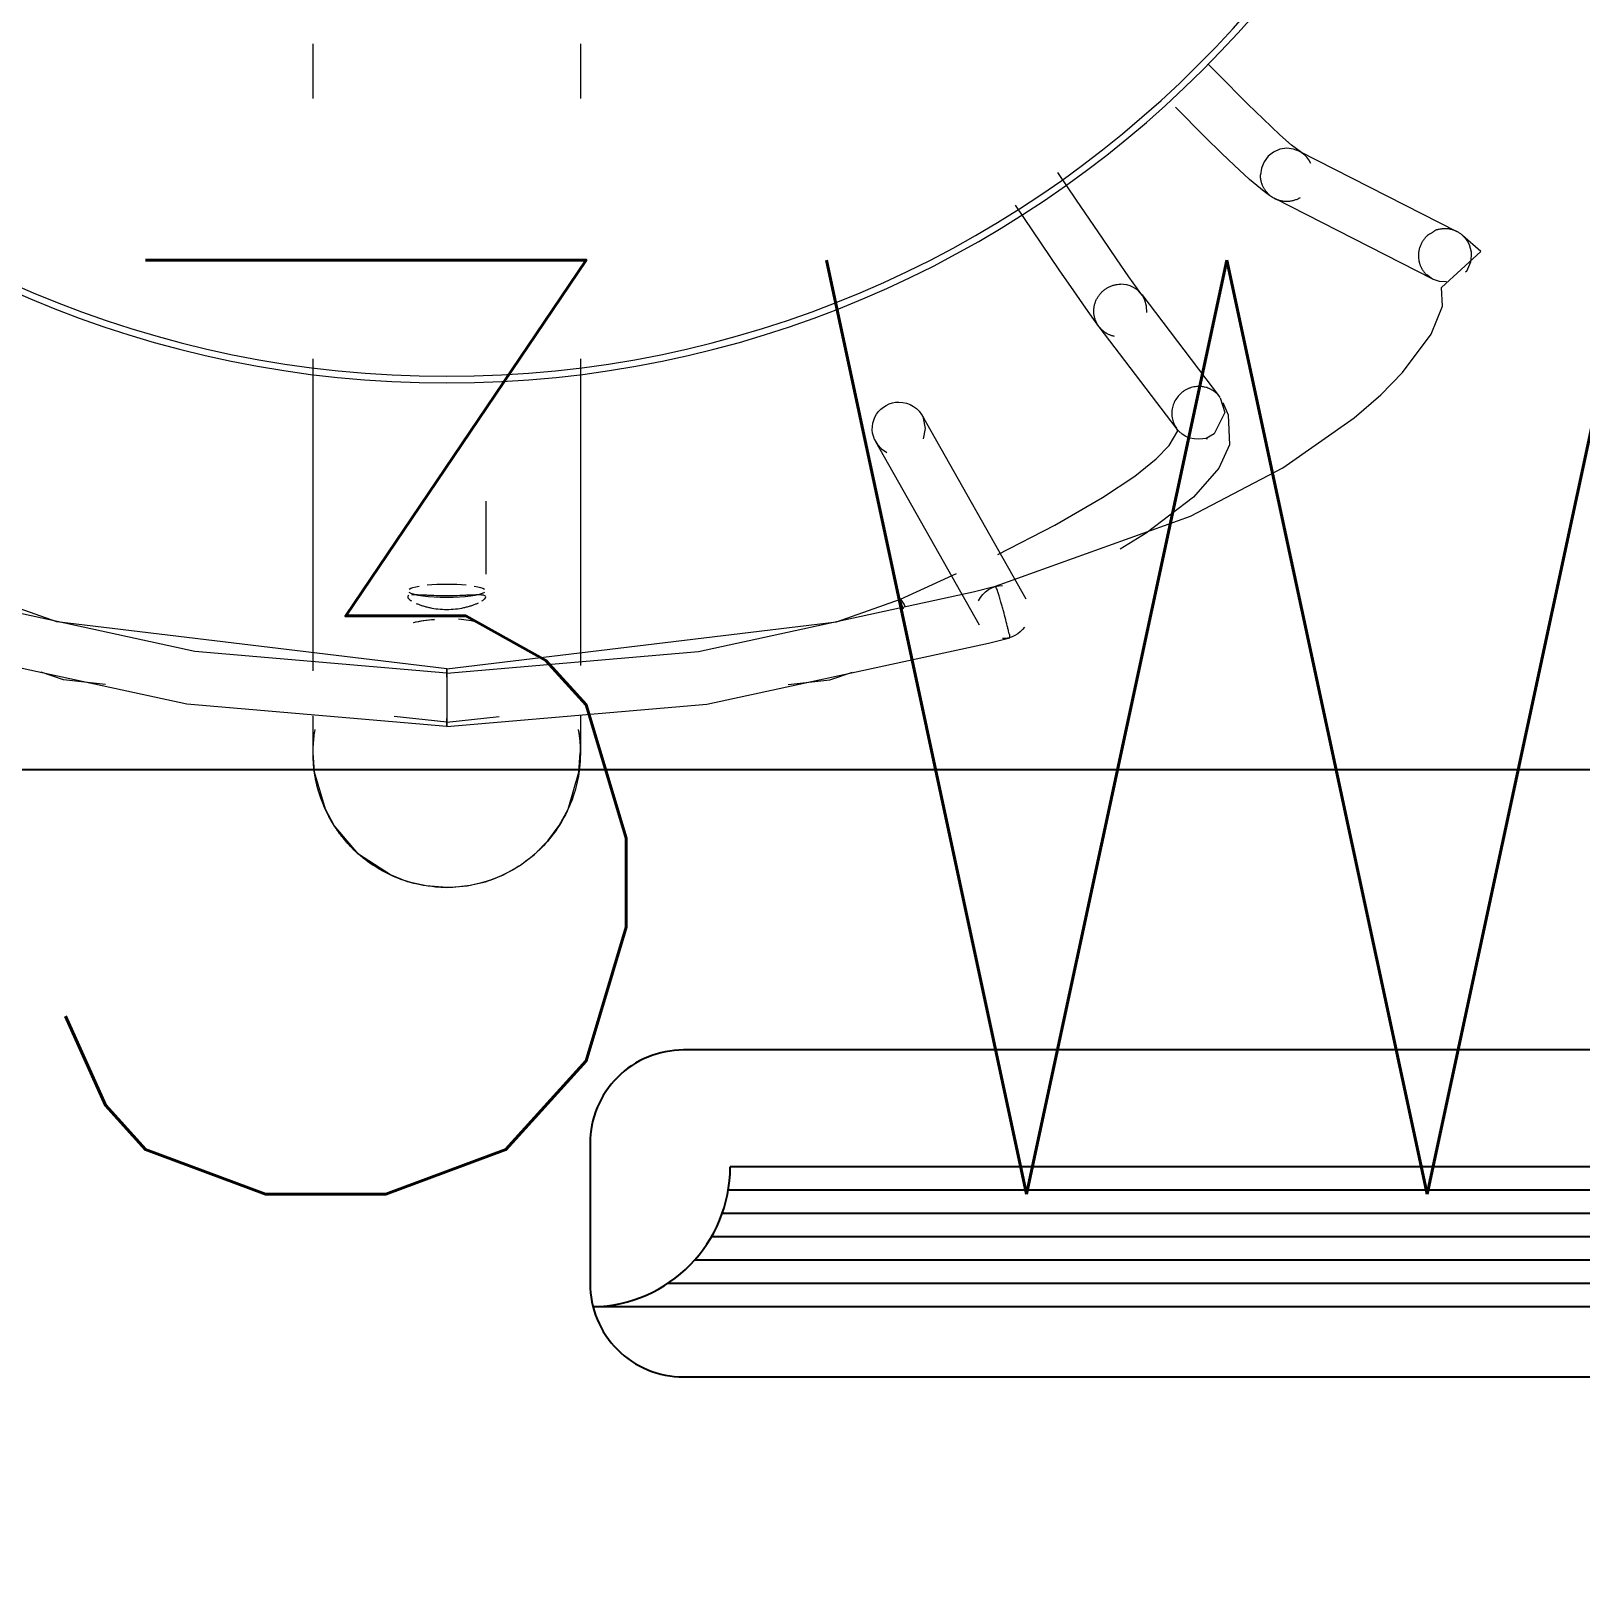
# Model space of a CAD drawing. Header units: millimetres. Extents: x -81374 to 485233, y -39075 to 157313.
# Drawn here: x 52525 to 52856.7, y 21646.7 to 21979.6 of the extents above; entities that cross this region are included whole.
import ezdxf
from ezdxf.enums import TextEntityAlignment as Align

# ---------------------------------------------------------------- set-up
doc = ezdxf.new("R2010")
doc.units = ezdxf.units.MM
for name, color, linetype in [('AC-RA-DIFFUSER', 6, 'Continuous'), ('HATCH', 8, 'Continuous'), ('Hatch 01_UC', 7, 'Continuous'), ('M-HVAC-TEXT', 7, 'Continuous')]:
    doc.layers.add(name, color=color, linetype=linetype)
doc.layers.add('G-IMPT', color=8, linetype='Continuous', lineweight=5)
doc.styles.add('R', font='romans.shx')
doc.styles.get("Standard").update_dxf_attribs({"font": 'arial.ttf'})
pattern_1 = [(225, (86411.17, 39444.27), (134.70384, -134.70384), [])]

# ---------------------------------------------------------------- blocks, each defined once
blk = doc.blocks.new('floor plan 1')
at = {"layer": 'G-IMPT', "color": 8, "ltscale": 500}
for p, q in [((5544.8, -60874.24), (5541.25, -60876.22)), ((5544.8, -60874.24), (5541.25, -60876.22)), ((5548.5, -60872.81), (5544.8, -60874.24)), ((5548.5, -60872.81), (5544.8, -60874.24)), ((5552.49, -60871.9), (5548.5, -60872.81)), ((5552.49, -60871.9), (5548.5, -60872.81)), ((5556.83, -60871.55), (5552.49, -60871.9)), ((5556.83, -60871.55), (5552.49, -60871.9)), ((5556.83, -60871.55), (5561.23, -60871.9)), ((5556.83, -60871.55), (5561.23, -60871.9)), ((5561.23, -60871.9), (5565.2, -60872.81)), ((5561.23, -60871.9), (5565.2, -60872.81)), ((5565.2, -60872.81), (5568.89, -60874.25)), ((5565.2, -60872.81), (5568.89, -60874.25)), ((5568.89, -60874.25), (5575.72, -60878.73)), ((5568.89, -60874.25), (5575.72, -60878.73)), ((5541.25, -60876.22), (5538.02, -60878.67)), ((5541.25, -60876.22), (5538.02, -60878.67)), ((5538.02, -60878.67), (5535.18, -60881.55)), ((5538.02, -60878.67), (5535.18, -60881.55)), ((5575.72, -60878.73), (5580.9, -60884.82)), ((5575.72, -60878.73), (5580.9, -60884.82)), ((5535.18, -60881.55), (5532.76, -60884.82)), ((5535.18, -60881.55), (5532.76, -60884.82)), ((5532.76, -60884.82), (5530.84, -60888.37)), ((5532.76, -60884.82), (5530.84, -60888.37)), ((5580.9, -60884.82), (5582.81, -60888.34)), ((5580.9, -60884.82), (5582.81, -60888.34)), ((5530.84, -60888.37), (5528.53, -60896.25)), ((5530.84, -60888.37), (5528.53, -60896.25)), ((5582.81, -60888.34), (5585.14, -60896.25)), ((5582.81, -60888.34), (5585.14, -60896.25)), ((5528.53, -60896.25), (5528.24, -60900.38)), ((5528.53, -60896.25), (5528.24, -60900.38)), ((5585.14, -60896.25), (5585.43, -60900.38)), ((5585.14, -60896.25), (5585.43, -60900.38)), ((5528.23, -60908.54), (5528.23, -60900.38)), ((5528.23, -60908.54), (5528.23, -60900.38)), ((5585.43, -60900.38), (5585.43, -60908.35)), ((5585.43, -60900.38), (5585.43, -60908.35)), ((5556.83, -60906.04), (5501.2, -60910.8)), ((5556.83, -60906.04), (5501.2, -60910.8)), ((5556.83, -60906.96), (5545.6, -60908.2)), ((5556.83, -60906.96), (5545.6, -60908.2)), ((5556.83, -60906.04), (5612.47, -60910.8)), ((5556.83, -60906.04), (5612.47, -60910.8)), ((5556.83, -60906.96), (5568.07, -60908.2)), ((5556.83, -60906.96), (5568.07, -60908.2)), ((5501.2, -60910.8), (5440.89, -60923.91)), ((5501.2, -60910.8), (5440.89, -60923.91)), ((5612.47, -60910.8), (5672.77, -60923.91)), ((5612.47, -60910.8), (5672.77, -60923.91)), ((5474.83, -60916.02), (5470.01, -60917.68)), ((5474.83, -60916.02), (5470.01, -60917.68)), ((5483.79, -60915.03), (5474.83, -60916.02)), ((5483.79, -60915.03), (5474.83, -60916.02)), ((5556.83, -60917.48), (5502.95, -60922.1)), ((5556.83, -60917.48), (5502.95, -60922.1)), ((5556.83, -60917.48), (5610.72, -60922.1)), ((5556.83, -60917.48), (5610.72, -60922.1)), ((5629.88, -60915.03), (5638.84, -60916.02)), ((5629.88, -60915.03), (5638.84, -60916.02)), ((5638.84, -60916.02), (5643.66, -60917.68)), ((5638.84, -60916.02), (5643.66, -60917.68)), ((5556.83, -60918.4), (5473.41, -60928.48)), ((5556.83, -60918.4), (5473.41, -60928.48)), ((5528.23, -60984.8), (5528.23, -60919.09)), ((5528.23, -60984.8), (5528.23, -60919.09)), ((5556.83, -60918.4), (5640.26, -60928.48)), ((5556.83, -60918.4), (5640.26, -60928.48)), ((5585.43, -60917.93), (5585.43, -60984.8)), ((5585.43, -60917.93), (5585.43, -60984.8)), ((5440.89, -60923.91), (5436.35, -60925.03)), ((5440.89, -60923.91), (5436.35, -60925.03)), ((5502.95, -60922.1), (5444.17, -60934.88)), ((5502.95, -60922.1), (5444.17, -60934.88)), ((5610.72, -60922.1), (5669.5, -60934.88)), ((5610.72, -60922.1), (5669.5, -60934.88)), ((5442.84, -60927.74), (5465.03, -60967.01)), ((5442.84, -60927.74), (5465.03, -60967.01)), ((5473.41, -60928.48), (5459.72, -60933.3)), ((5473.41, -60928.48), (5459.72, -60933.3)), ((5640.26, -60928.48), (5653.95, -60933.3)), ((5640.26, -60928.48), (5653.95, -60933.3)), ((5455.07, -60972.63), (5432.88, -60933.36)), ((5455.07, -60972.63), (5432.88, -60933.36)), ((5459.72, -60933.3), (5447.74, -60938.81)), ((5459.72, -60933.3), (5447.74, -60938.81)), ((5439.36, -60936.07), (5397.62, -60951.05)), ((5439.36, -60936.07), (5397.62, -60951.05)), ((5444.17, -60934.88), (5439.36, -60936.07)), ((5444.17, -60934.88), (5439.36, -60936.07)), ((5548.49, -60954.28), (5548.49, -60938.65)), ((5548.49, -60954.28), (5548.49, -60938.65)), ((5407.13, -60947.46), (5412.74, -60943.99)), ((5407.13, -60947.46), (5412.74, -60943.99)), ((5438.91, -60942.88), (5426.71, -60949.15)), ((5438.91, -60942.88), (5426.71, -60949.15)), ((5397.02, -60955.17), (5407.13, -60947.46)), ((5397.02, -60955.17), (5407.13, -60947.46)), ((5397.62, -60951.05), (5377.9, -60961.46)), ((5397.62, -60951.05), (5377.9, -60961.46)), ((5426.71, -60949.15), (5416.48, -60955.05)), ((5426.71, -60949.15), (5416.48, -60955.05)), ((5391.6, -60961.39), (5397.02, -60955.17)), ((5391.6, -60961.39), (5397.02, -60955.17)), ((5416.48, -60955.05), (5409.6, -60959.66)), ((5416.48, -60955.05), (5409.6, -60959.66)), ((5409.6, -60959.66), (5404.97, -60963.39)), ((5409.6, -60959.66), (5404.97, -60963.39)), ((5377.9, -60961.46), (5362.65, -60972.1)), ((5377.9, -60961.46), (5362.65, -60972.1)), ((5389.33, -60966.32), (5391.6, -60961.39)), ((5389.33, -60966.32), (5391.6, -60961.39)), ((5404.97, -60963.39), (5402.21, -60966.23)), ((5404.97, -60963.39), (5402.21, -60966.23)), ((5389.56, -60972.8), (5389.33, -60966.32)), ((5389.56, -60972.8), (5389.33, -60966.32)), ((5392.62, -60968.71), (5394.31, -60967.69)), ((5392.62, -60968.71), (5394.31, -60967.69)), ((5394.04, -60967.68), (5395.98, -60967.55)), ((5394.04, -60967.68), (5395.98, -60967.55)), ((5394.31, -60967.69), (5394.04, -60967.68)), ((5394.31, -60967.69), (5394.04, -60967.68)), ((5395.98, -60967.55), (5396.9, -60967.61)), ((5395.98, -60967.55), (5396.9, -60967.61)), ((5396.9, -60967.61), (5397.8, -60967.81)), ((5396.9, -60967.61), (5397.8, -60967.81)), ((5402.21, -60966.23), (5400.36, -60969.35)), ((5402.21, -60966.23), (5400.36, -60969.35)), ((5454.78, -60967.65), (5454.34, -60969.87)), ((5454.78, -60967.65), (5454.34, -60969.87)), ((5463.77, -60965.49), (5462.65, -60964.74)), ((5463.77, -60965.49), (5462.65, -60964.74)), ((5464.67, -60966.45), (5463.77, -60965.49)), ((5464.67, -60966.45), (5463.77, -60965.49)), ((5465.32, -60967.59), (5464.67, -60966.45)), ((5465.32, -60967.59), (5464.67, -60966.45)), ((5390.3, -60973.26), (5392.62, -60968.71)), ((5390.3, -60973.26), (5392.62, -60968.71)), ((5397.8, -60967.81), (5398.65, -60968.16)), ((5397.8, -60967.81), (5398.65, -60968.16)), ((5398.65, -60968.16), (5399.43, -60968.64)), ((5398.65, -60968.16), (5399.43, -60968.64)), ((5399.43, -60968.64), (5400.12, -60969.25)), ((5399.43, -60968.64), (5400.12, -60969.25)), ((5400.12, -60969.25), (5400.69, -60969.95)), ((5400.12, -60969.25), (5400.69, -60969.95)), ((5400.36, -60969.35), (5401.11, -60970.66)), ((5400.36, -60969.35), (5401.11, -60970.66)), ((5400.54, -60969.74), (5417.23, -60991.65)), ((5400.54, -60969.74), (5417.23, -60991.65)), ((5401.11, -60970.66), (5401.23, -60970.94)), ((5401.11, -60970.66), (5401.23, -60970.94)), ((5454.34, -60969.87), (5454.78, -60972.05)), ((5454.34, -60969.87), (5454.78, -60972.05)), ((5362.65, -60972.1), (5356.91, -60977.09)), ((5362.65, -60972.1), (5356.91, -60977.09)), ((5390.73, -60975.45), (5389.56, -60972.8)), ((5390.73, -60975.45), (5389.56, -60972.8)), ((5391.28, -60976.45), (5390.3, -60973.26)), ((5391.28, -60976.45), (5390.3, -60973.26)), ((5356.91, -60977.09), (5352.27, -60981.83)), ((5356.91, -60977.09), (5352.27, -60981.83)), ((5408.1, -60998.54), (5391.43, -60976.66)), ((5408.1, -60998.54), (5391.43, -60976.66)), ((5352.27, -60981.83), (5346.16, -60990.07)), ((5352.27, -60981.83), (5346.16, -60990.07)), ((5346.16, -60990.07), (5343.73, -60996.06)), ((5346.16, -60990.07), (5343.73, -60996.06)), ((5417.28, -60991.71), (5418.37, -60993.2)), ((5417.28, -60991.71), (5418.37, -60993.2)), ((5418.37, -60993.2), (5420.06, -60995.6)), ((5418.37, -60993.2), (5420.06, -60995.6)), ((5343.73, -60996.06), (5343.94, -61000.03)), ((5343.73, -60996.06), (5343.94, -61000.03)), ((5407.01, -60994.66), (5407.04, -60996.03)), ((5407.01, -60994.66), (5407.04, -60996.03)), ((5407.04, -60996.03), (5407.43, -60997.36)), ((5407.04, -60996.03), (5407.43, -60997.36)), ((5407.43, -60997.36), (5407.96, -60998.35)), ((5407.43, -60997.36), (5407.96, -60998.35)), ((5420.06, -60995.6), (5422.64, -60999.32)), ((5420.06, -60995.6), (5422.64, -60999.32)), ((5335.52, -61007.76), (5343.94, -61000.03)), ((5335.52, -61007.76), (5343.94, -61000.03)), ((5407.96, -60998.35), (5408.32, -60998.8)), ((5407.96, -60998.35), (5408.32, -60998.8)), ((5408.05, -60998.48), (5410.82, -61002.35)), ((5408.05, -60998.48), (5410.82, -61002.35)), ((5408.32, -60998.8), (5408.81, -60999.31)), ((5408.32, -60998.8), (5408.81, -60999.31)), ((5408.81, -60999.31), (5409.36, -60999.75)), ((5408.81, -60999.31), (5409.36, -60999.75)), ((5409.36, -60999.75), (5409.96, -61000.11)), ((5409.36, -60999.75), (5409.96, -61000.11)), ((5409.96, -61000.11), (5410.59, -61000.39)), ((5409.96, -61000.11), (5410.59, -61000.39)), ((5410.59, -61000.39), (5411.26, -61000.59)), ((5410.59, -61000.39), (5411.26, -61000.59)), ((5411.26, -61000.59), (5411.96, -61000.71)), ((5411.26, -61000.59), (5411.96, -61000.71)), ((5411.96, -61000.71), (5412.67, -61000.74)), ((5411.96, -61000.71), (5412.67, -61000.74)), ((5422.64, -60999.32), (5425.75, -61003.85)), ((5422.64, -60999.32), (5425.75, -61003.85)), ((5337.7, -61005.44), (5338.57, -61003.48)), ((5337.7, -61005.44), (5338.57, -61003.48)), ((5338.57, -61003.48), (5338.85, -61003.32)), ((5338.57, -61003.48), (5338.85, -61003.32)), ((5342.83, -61001.24), (5344.37, -61001.32)), ((5342.83, -61001.24), (5344.37, -61001.32)), ((5344.37, -61001.32), (5345.85, -61001.84)), ((5344.37, -61001.32), (5345.85, -61001.84)), ((5345.82, -61001.83), (5379.63, -61019.06)), ((5345.82, -61001.83), (5379.63, -61019.06)), ((5345.85, -61001.84), (5347.1, -61002.72)), ((5345.85, -61001.84), (5347.1, -61002.72)), ((5410.82, -61002.35), (5413.46, -61006.17)), ((5410.82, -61002.35), (5413.46, -61006.17)), ((5425.75, -61003.85), (5431.39, -61012.15)), ((5425.75, -61003.85), (5431.39, -61012.15)), ((5337.57, -61006.92), (5337.7, -61005.44)), ((5337.57, -61006.92), (5337.7, -61005.44)), ((5337.61, -61007.7), (5337.57, -61006.92)), ((5337.61, -61007.7), (5337.57, -61006.92)), ((5413.46, -61006.17), (5416.52, -61010.62)), ((5413.46, -61006.17), (5416.52, -61010.62)), ((5335.52, -61007.76), (5339.44, -61011.2)), ((5335.52, -61007.76), (5339.44, -61011.2)), ((5337.77, -61008.47), (5337.61, -61007.7)), ((5337.77, -61008.47), (5337.61, -61007.7)), ((5338.03, -61009.22), (5337.77, -61008.47)), ((5338.03, -61009.22), (5337.77, -61008.47)), ((5338.37, -61009.91), (5338.03, -61009.22)), ((5338.37, -61009.91), (5338.03, -61009.22)), ((5338.81, -61010.55), (5338.37, -61009.91)), ((5338.81, -61010.55), (5338.37, -61009.91)), ((5339.34, -61011.12), (5338.81, -61010.55)), ((5339.34, -61011.12), (5338.81, -61010.55)), ((5416.52, -61010.62), (5422.06, -61018.77)), ((5416.52, -61010.62), (5422.06, -61018.77)), ((5374.42, -61029.24), (5340.62, -61012.01)), ((5374.42, -61029.24), (5340.62, -61012.01)), ((5431.39, -61012.15), (5435.11, -61017.66)), ((5431.39, -61012.15), (5435.11, -61017.66)), ((5380.13, -61019.34), (5380.73, -61019.72)), ((5380.13, -61019.34), (5380.73, -61019.72)), ((5380.73, -61019.72), (5381.92, -61020.56)), ((5380.73, -61019.72), (5381.92, -61020.56)), ((5381.92, -61020.56), (5385.03, -61023.19)), ((5381.92, -61020.56), (5385.03, -61023.19)), ((5422.06, -61018.77), (5426.02, -61024.64)), ((5422.06, -61018.77), (5426.02, -61024.64)), ((5382.47, -61025.61), (5382.67, -61024.15)), ((5382.47, -61025.61), (5382.67, -61024.15)), ((5385.03, -61023.19), (5388.34, -61026.25)), ((5385.03, -61023.19), (5388.34, -61026.25)), ((5371.89, -61026.62), (5372.32, -61027.35)), ((5371.89, -61026.62), (5372.32, -61027.35)), ((5372.32, -61027.35), (5372.78, -61027.91)), ((5372.32, -61027.35), (5372.78, -61027.91)), ((5381.01, -61028.14), (5381.91, -61026.97)), ((5381.01, -61028.14), (5381.91, -61026.97)), ((5381.91, -61026.97), (5382.47, -61025.61)), ((5381.91, -61026.97), (5382.47, -61025.61)), ((5388.34, -61026.25), (5390.93, -61028.73)), ((5388.34, -61026.25), (5390.93, -61028.73)), ((5372.78, -61027.91), (5373.15, -61028.35)), ((5372.78, -61027.91), (5373.15, -61028.35)), ((5373.15, -61028.35), (5374.28, -61029.17)), ((5373.15, -61028.35), (5374.28, -61029.17)), ((5373.91, -61028.95), (5376.04, -61030.52)), ((5373.91, -61028.95), (5376.04, -61030.52)), ((5374.28, -61029.17), (5375.63, -61029.69)), ((5374.28, -61029.17), (5375.63, -61029.69)), ((5375.63, -61029.69), (5377.07, -61029.85)), ((5375.63, -61029.69), (5377.07, -61029.85)), ((5376.04, -61030.52), (5378.5, -61032.71)), ((5376.04, -61030.52), (5378.5, -61032.71)), ((5377.07, -61029.85), (5378.51, -61029.63)), ((5377.07, -61029.85), (5378.51, -61029.63)), ((5378.51, -61029.63), (5379.86, -61029.05)), ((5378.51, -61029.63), (5379.86, -61029.05)), ((5379.86, -61029.05), (5381.01, -61028.14)), ((5379.86, -61029.05), (5381.01, -61028.14)), ((5390.93, -61028.73), (5394.57, -61032.31)), ((5390.93, -61028.73), (5394.57, -61032.31)), ((5378.5, -61032.71), (5382.13, -61036.14)), ((5378.5, -61032.71), (5382.13, -61036.14)), ((5394.57, -61032.31), (5400.83, -61038.62)), ((5394.57, -61032.31), (5400.83, -61038.62)), ((5382.13, -61036.14), (5385.37, -61039.3)), ((5382.13, -61036.14), (5385.37, -61039.3)), ((5385.37, -61039.3), (5391.88, -61045.83)), ((5385.37, -61039.3), (5391.88, -61045.83)), ((5528.23, -61052.19), (5528.23, -61040.52)), ((5528.23, -61052.19), (5528.23, -61040.52)), ((5585.43, -61040.52), (5585.43, -61052.19)), ((5585.43, -61040.52), (5585.43, -61052.19)), ((5391.88, -61045.83), (5393.84, -61047.84)), ((5391.88, -61045.83), (5393.84, -61047.84))]:
    blk.add_line(p, q, dxfattribs=at)
for radius in [228.8, 228.8, 228.8, 228.8, 227.37, 227.37]:
    blk.add_arc((5556.83, -61208.4), radius, 0, 180, dxfattribs=at)
at = {"layer": 'G-IMPT', "color": 8, "ltscale": 500, "extrusion": (0, 0, -1)}
for centre, major_axis, ratio, start_param, end_param in [((5437.86, -60930.55), (4.98, 2.81), 0.992436, 4.258135, 5.223509), ((5437.86, -60930.55), (4.98, 2.81), 0.992436, 4.258135, 5.223509), ((5437.86, -60930.55), (4.98, 2.81), 0.992436, 0.957956, 2.081916), ((5437.86, -60930.55), (4.98, 2.81), 0.992436, 0.957956, 2.081916), ((5556.83, -60935.09), (-8.35, 0), 0.173648, 0.261799, 2.879793), ((5556.83, -60935.09), (-8.35, 0), 0.173648, 0.261799, 2.879793), ((5556.83, -60935.09), (-8.35, 0), 0.173648, 5.497787, 6.021386), ((5556.83, -60935.09), (-8.35, 0), 0.173648, 5.497787, 6.021386), ((5556.83, -60935.09), (-8.35, 0), 0.173648, 4.18879, 5.235988), ((5556.83, -60935.09), (-8.35, 0), 0.173648, 4.18879, 5.235988), ((5556.83, -60935.09), (-8.35, 0), 0.173648, 3.403392, 3.926991), ((5556.83, -60935.09), (-8.35, 0), 0.173648, 3.403392, 3.926991), ((5460.05, -60969.82), (4.98, 2.81), 0.992436, 0.099802, 2.081916), ((5460.05, -60969.82), (4.98, 2.81), 0.992436, 0.099802, 2.081916), ((5460.05, -60969.82), (4.98, 2.81), 0.992436, 2.081916, 3.241394), ((5460.05, -60969.82), (4.98, 2.81), 0.992436, 2.081916, 3.241394)]:
    blk.add_ellipse(centre, major_axis=major_axis, ratio=ratio, start_param=start_param, end_param=end_param, dxfattribs=at)
at = {"layer": 'G-IMPT', "color": 8, "ltscale": 500}
for points in [[(5528.67, -60905.38), (5528.1, -60902.09), (5528.08, -60895.31), (5531.54, -60885.73), (5537.99, -60877.92), (5546.88, -60872.73), (5553.37, -60871.6), (5556.83, -60871.56)], [(5528.67, -60905.38), (5528.1, -60902.09), (5528.08, -60895.31), (5531.54, -60885.73), (5537.99, -60877.92), (5546.88, -60872.73), (5553.37, -60871.6), (5556.83, -60871.56)], [(5556.83, -60907.66), (5556.83, -60907.5), (5556.83, -60907.23), (5556.83, -60907), (5556.83, -60906.93), (5556.83, -60907.04), (5556.83, -60907.33), (5556.83, -60907.62), (5556.83, -60907.79)], [(5556.83, -60907.65), (5556.83, -60907.5), (5556.83, -60907.23), (5556.83, -60907), (5556.83, -60906.93), (5556.83, -60907.04), (5556.83, -60907.33), (5556.83, -60907.62), (5556.83, -60907.79)], [(5556.83, -60907.66), (5556.83, -60907.5), (5556.83, -60907.23), (5556.83, -60907), (5556.83, -60906.93), (5556.83, -60907.04), (5556.83, -60907.33), (5556.83, -60907.62), (5556.83, -60907.79)], [(5556.83, -60907.65), (5556.83, -60907.5), (5556.83, -60907.23), (5556.83, -60907), (5556.83, -60906.93), (5556.83, -60907.04), (5556.83, -60907.33), (5556.83, -60907.62), (5556.83, -60907.79)], [(5436.35, -60925.03), (5436.36, -60925.03), (5436.38, -60925.04), (5436.39, -60925.07)], [(5436.35, -60925.03), (5436.36, -60925.03), (5436.38, -60925.04), (5436.39, -60925.07)], [(5554.3, -60929.08), (5552.81, -60928.94), (5551.37, -60928.71), (5549.96, -60928.36)], [(5554.3, -60929.08), (5552.81, -60928.94), (5551.37, -60928.71), (5549.96, -60928.36)], [(5554.3, -60929.08), (5552.82, -60928.95), (5551.38, -60928.71), (5549.97, -60928.36)], [(5554.3, -60929.08), (5552.82, -60928.95), (5551.38, -60928.71), (5549.97, -60928.36)], [(5563.9, -60928.31), (5562.46, -60928.67), (5560.96, -60928.85), (5559.45, -60928.98)], [(5563.9, -60928.31), (5562.46, -60928.67), (5560.96, -60928.85), (5559.45, -60928.98)], [(5549.32, -60932.93), (5549.05, -60933.1), (5548.63, -60933.42), (5548.49, -60933.68), (5548.49, -60933.79)], [(5549.32, -60932.93), (5549.05, -60933.1), (5548.63, -60933.42), (5548.49, -60933.68), (5548.49, -60933.79)], [(5565.18, -60933.79), (5565.18, -60933.68), (5565.04, -60933.42), (5564.62, -60933.1), (5564.35, -60932.93)], [(5565.18, -60933.79), (5565.18, -60933.68), (5565.04, -60933.42), (5564.62, -60933.1), (5564.35, -60932.93)], [(5564.97, -60934.06), (5565.11, -60933.99), (5565.18, -60933.9), (5565.18, -60933.79)], [(5564.97, -60934.06), (5565.11, -60933.99), (5565.18, -60933.9), (5565.18, -60933.79)]]:
    blk.add_open_spline(points, degree=3, dxfattribs=at)
for points, knots in [([(5528.67, -60905.36), (5528.45, -60904.14), (5528.21, -60901.88), (5528.25, -60898.48), (5528.68, -60894.79), (5529.83, -60890.52), (5531.91, -60885.94), (5534.79, -60881.82), (5538.3, -60878.23), (5542.41, -60875.34), (5546.99, -60873.16), (5551.72, -60871.89), (5555.1, -60871.58), (5556.83, -60871.56)], [-0.5555556, -0.5555556, -0.5555556, -0.5555556, -0.5138889, -0.4791667, -0.4444444, -0.3888889, -0.3333333, -0.2777778, -0.2222222, -0.1666667, -0.1111111, -0.0555556, 0, 0, 0, 0]), ([(5528.67, -60905.36), (5528.45, -60904.14), (5528.21, -60901.88), (5528.25, -60898.48), (5528.68, -60894.79), (5529.83, -60890.52), (5531.91, -60885.94), (5534.79, -60881.82), (5538.3, -60878.23), (5542.41, -60875.34), (5546.99, -60873.16), (5551.72, -60871.89), (5555.1, -60871.58), (5556.83, -60871.56)], [-0.5555556, -0.5555556, -0.5555556, -0.5555556, -0.5138889, -0.4791667, -0.4444444, -0.3888889, -0.3333333, -0.2777778, -0.2222222, -0.1666667, -0.1111111, -0.0555556, 0, 0, 0, 0]), ([(5556.83, -60871.56), (5560.31, -60871.6), (5565.16, -60872.44), (5571.24, -60875.34), (5575.35, -60878.21), (5578.88, -60881.82), (5581.76, -60885.95), (5583.84, -60890.51), (5585.15, -60895.36), (5585.56, -60900.36), (5585.29, -60903.71), (5585, -60905.36)], [-1, -1, -1, -1, -0.8888889, -0.8333333, -0.7777778, -0.7222222, -0.6666667, -0.6111111, -0.5555556, -0.5, -0.4444444, -0.4444444, -0.4444444, -0.4444444]), ([(5556.83, -60871.56), (5561.18, -60871.61), (5567.16, -60872.93), (5573.58, -60876.86), (5576.67, -60879.54), (5578.82, -60881.87), (5580.71, -60884.42), (5582.78, -60887.95), (5584.7, -60892.96), (5585.47, -60898.05), (5585.42, -60902.3), (5585.18, -60904.35), (5585, -60905.37)], [-1, -1, -1, -1, -0.8611111, -0.7916667, -0.7569444, -0.7222222, -0.6875, -0.6527778, -0.5833333, -0.5138889, -0.4791667, -0.4444444, -0.4444444, -0.4444444, -0.4444444]), ([(5556.83, -60871.56), (5560.31, -60871.6), (5565.16, -60872.44), (5571.24, -60875.34), (5575.35, -60878.21), (5578.88, -60881.82), (5581.76, -60885.95), (5583.84, -60890.51), (5585.15, -60895.36), (5585.56, -60900.36), (5585.29, -60903.71), (5585, -60905.36)], [-1, -1, -1, -1, -0.8888889, -0.8333333, -0.7777778, -0.7222222, -0.6666667, -0.6111111, -0.5555556, -0.5, -0.4444444, -0.4444444, -0.4444444, -0.4444444]), ([(5556.83, -60871.56), (5561.18, -60871.61), (5567.16, -60872.93), (5573.58, -60876.86), (5576.67, -60879.54), (5578.82, -60881.87), (5580.71, -60884.42), (5582.78, -60887.95), (5584.7, -60892.96), (5585.47, -60898.05), (5585.42, -60902.3), (5585.18, -60904.35), (5585, -60905.37)], [-1, -1, -1, -1, -0.8611111, -0.7916667, -0.7569444, -0.7222222, -0.6875, -0.6527778, -0.5833333, -0.5138889, -0.4791667, -0.4444444, -0.4444444, -0.4444444, -0.4444444]), ([(5556.83, -60907.9), (5556.83, -60907.65), (5556.83, -60907.2), (5556.83, -60906.48), (5556.83, -60905.97), (5556.83, -60906.06), (5556.83, -60906.46), (5556.83, -60906.76), (5556.83, -60906.94)], [0.5555556, 0.5555556, 0.5555556, 0.5555556, 0.6111111, 0.6666667, 0.7777778, 0.8888889, 0.9444444, 1, 1, 1, 1]), ([(5556.83, -60907.9), (5556.83, -60907.65), (5556.83, -60907.2), (5556.83, -60906.48), (5556.83, -60905.97), (5556.83, -60906.06), (5556.83, -60906.46), (5556.83, -60906.76), (5556.83, -60906.94)], [0.5555556, 0.5555556, 0.5555556, 0.5555556, 0.6111111, 0.6666667, 0.7777778, 0.8888889, 0.9444444, 1, 1, 1, 1]), ([(5556.83, -60916.59), (5556.83, -60916.77), (5556.83, -60917.07), (5556.83, -60917.37), (5556.83, -60917.5), (5556.83, -60917.46), (5556.83, -60917.24), (5556.83, -60916.74), (5556.83, -60915.9), (5556.83, -60914.85), (5556.83, -60913.96), (5556.83, -60913.01), (5556.83, -60911.68), (5556.83, -60910.34), (5556.83, -60909.09), (5556.83, -60908.24), (5556.83, -60907.5), (5556.83, -60907.12), (5556.83, -60906.94)], [0, 0, 0, 0, 0.055556, 0.111111, 0.166667, 0.222222, 0.277778, 0.333333, 0.444444, 0.5, 0.555556, 0.611111, 0.666667, 0.777778, 0.833333, 0.888889, 0.944444, 1, 1, 1, 1]), ([(5556.83, -60916.59), (5556.83, -60916.77), (5556.83, -60917.07), (5556.83, -60917.37), (5556.83, -60917.5), (5556.83, -60917.46), (5556.83, -60917.24), (5556.83, -60916.74), (5556.83, -60915.9), (5556.83, -60914.85), (5556.83, -60913.96), (5556.83, -60913.01), (5556.83, -60911.68), (5556.83, -60910.34), (5556.83, -60909.09), (5556.83, -60908.24), (5556.83, -60907.5), (5556.83, -60907.12), (5556.83, -60906.94)], [0, 0, 0, 0, 0.055556, 0.111111, 0.166667, 0.222222, 0.277778, 0.333333, 0.444444, 0.5, 0.555556, 0.611111, 0.666667, 0.777778, 0.833333, 0.888889, 0.944444, 1, 1, 1, 1]), ([(5556.83, -60917.56), (5556.83, -60917.73), (5556.83, -60918.02), (5556.83, -60918.31), (5556.83, -60918.43), (5556.83, -60918.36), (5556.83, -60918.12), (5556.83, -60917.59), (5556.83, -60916.96), (5556.83, -60916.45)], [-0.6666667, -0.6666667, -0.6666667, -0.6666667, -0.6111111, -0.5555556, -0.5, -0.4444444, -0.3888889, -0.3333333, -0.2222222, -0.2222222, -0.2222222, -0.2222222]), ([(5556.83, -60917.56), (5556.83, -60917.73), (5556.83, -60918.02), (5556.83, -60918.31), (5556.83, -60918.43), (5556.83, -60918.36), (5556.83, -60918.12), (5556.83, -60917.65), (5556.83, -60917.07), (5556.83, -60916.58), (5556.83, -60916.45)], [0.3333333, 0.3333333, 0.3333333, 0.3333333, 0.3888889, 0.4444444, 0.5, 0.5555556, 0.6111111, 0.6666667, 0.75, 0.7777778, 0.7777778, 0.7777778, 0.7777778]), ([(5556.83, -60917.56), (5556.83, -60917.73), (5556.83, -60918.02), (5556.83, -60918.31), (5556.83, -60918.43), (5556.83, -60918.36), (5556.83, -60918.12), (5556.83, -60917.59), (5556.83, -60916.96), (5556.83, -60916.45)], [-0.6666667, -0.6666667, -0.6666667, -0.6666667, -0.6111111, -0.5555556, -0.5, -0.4444444, -0.3888889, -0.3333333, -0.2222222, -0.2222222, -0.2222222, -0.2222222]), ([(5556.83, -60917.56), (5556.83, -60917.73), (5556.83, -60918.02), (5556.83, -60918.31), (5556.83, -60918.43), (5556.83, -60918.36), (5556.83, -60918.12), (5556.83, -60917.65), (5556.83, -60917.07), (5556.83, -60916.58), (5556.83, -60916.45)], [0.3333333, 0.3333333, 0.3333333, 0.3333333, 0.3888889, 0.4444444, 0.5, 0.5555556, 0.6111111, 0.6666667, 0.75, 0.7777778, 0.7777778, 0.7777778, 0.7777778]), ([(5436.47, -60925.91), (5436.43, -60925.74), (5436.37, -60925.44), (5436.33, -60925.12), (5436.34, -60925.04), (5436.35, -60925.03)], [0, 0, 0, 0, 0.0555556, 0.1111111, 0.1797143, 0.1797143, 0.1797143, 0.1797143]), ([(5436.47, -60925.91), (5436.43, -60925.74), (5436.37, -60925.44), (5436.33, -60925.12), (5436.34, -60925.04), (5436.35, -60925.03)], [0, 0, 0, 0, 0.0555556, 0.1111111, 0.1797143, 0.1797143, 0.1797143, 0.1797143]), ([(5436.47, -60925.91), (5436.5, -60926.09), (5436.58, -60926.46), (5436.81, -60927.42), (5437.17, -60928.87), (5437.6, -60930.5), (5437.96, -60931.78), (5438.25, -60932.78), (5438.54, -60933.77), (5438.82, -60934.68), (5439.05, -60935.39), (5439.22, -60935.83), (5439.29, -60935.99), (5439.32, -60936.03)], [0, 0, 0, 0, 0.0555556, 0.1111111, 0.2222222, 0.3333333, 0.3888889, 0.4444444, 0.5138889, 0.5833333, 0.6527778, 0.7222222, 0.7777778, 0.7777778, 0.7777778, 0.7777778]), ([(5436.47, -60925.91), (5436.5, -60926.09), (5436.58, -60926.46), (5436.81, -60927.42), (5437.17, -60928.87), (5437.6, -60930.5), (5437.96, -60931.78), (5438.25, -60932.78), (5438.54, -60933.77), (5438.82, -60934.68), (5439.05, -60935.39), (5439.22, -60935.83), (5439.29, -60935.99), (5439.32, -60936.03)], [0, 0, 0, 0, 0.0555556, 0.1111111, 0.2222222, 0.3333333, 0.3888889, 0.4444444, 0.5138889, 0.5833333, 0.6527778, 0.7222222, 0.7777778, 0.7777778, 0.7777778, 0.7777778]), ([(5563.91, -60928.3), (5563.25, -60928.47), (5561.81, -60928.8), (5560.29, -60928.94), (5559.47, -60929)], [-0.07874903, -0.07874903, -0.07874903, -0.07874903, -0.05555556, -0.02873291, -0.02873291, -0.02873291, -0.02873291]), ([(5563.91, -60928.3), (5563.25, -60928.47), (5561.81, -60928.8), (5560.29, -60928.94), (5559.47, -60929)], [-0.07874903, -0.07874903, -0.07874903, -0.07874903, -0.05555556, -0.02873291, -0.02873291, -0.02873291, -0.02873291]), ([(5458.62, -60931.59), (5458.73, -60931.81), (5458.96, -60932.23), (5459.24, -60932.72), (5459.47, -60933.07), (5459.63, -60933.27), (5459.7, -60933.31), (5459.72, -60933.3)], [0.2222222, 0.2222222, 0.2222222, 0.2222222, 0.2777778, 0.3333333, 0.3888889, 0.4444444, 0.4956758, 0.4956758, 0.4956758, 0.4956758]), ([(5458.62, -60931.59), (5458.73, -60931.81), (5458.96, -60932.23), (5459.24, -60932.72), (5459.47, -60933.07), (5459.63, -60933.27), (5459.7, -60933.31), (5459.72, -60933.3)], [0.2222222, 0.2222222, 0.2222222, 0.2222222, 0.2777778, 0.3333333, 0.3888889, 0.4444444, 0.4956758, 0.4956758, 0.4956758, 0.4956758]), ([(5459.72, -60933.3), (5459.72, -60933.3), (5459.75, -60933.28), (5459.76, -60933.2), (5459.72, -60932.93), (5459.57, -60932.37), (5459.36, -60931.74), (5459.18, -60931.25)], [0.4980564, 0.4980564, 0.4980564, 0.4980564, 0.5, 0.5555556, 0.6111111, 0.6666667, 0.7777778, 0.7777778, 0.7777778, 0.7777778]), ([(5459.72, -60933.3), (5459.72, -60933.3), (5459.75, -60933.28), (5459.76, -60933.2), (5459.72, -60932.93), (5459.57, -60932.37), (5459.36, -60931.74), (5459.18, -60931.25)], [0.4980564, 0.4980564, 0.4980564, 0.4980564, 0.5, 0.5555556, 0.6111111, 0.6666667, 0.7777778, 0.7777778, 0.7777778, 0.7777778]), ([(5548.49, -60933.79), (5548.49, -60933.9), (5548.63, -60934.08), (5549.15, -60934.18), (5549.75, -60934.22), (5550.3, -60934.22), (5550.92, -60934.2), (5551.61, -60934.17), (5552.37, -60934.14), (5553.46, -60934.09), (5554.95, -60934.03), (5556.2, -60934.02), (5556.83, -60934.02)], [-1, -1, -1, -1, -0.857143, -0.714286, -0.642857, -0.571429, -0.5, -0.428571, -0.357143, -0.285714, -0.142857, 0, 0, 0, 0]), ([(5548.49, -60933.79), (5548.49, -60933.9), (5548.63, -60934.08), (5549.15, -60934.18), (5549.75, -60934.22), (5550.3, -60934.22), (5550.92, -60934.2), (5551.61, -60934.17), (5552.37, -60934.14), (5553.46, -60934.09), (5554.95, -60934.03), (5556.2, -60934.02), (5556.83, -60934.02)], [-1, -1, -1, -1, -0.857143, -0.714286, -0.642857, -0.571429, -0.5, -0.428571, -0.357143, -0.285714, -0.142857, 0, 0, 0, 0]), ([(5556.83, -60931.12), (5556.2, -60931.12), (5554.95, -60931.18), (5553.46, -60931.42), (5552.37, -60931.68), (5551.61, -60931.9), (5550.92, -60932.15), (5550.41, -60932.36), (5550.13, -60932.49), (5550.05, -60932.53)], [-1, -1, -1, -1, -0.8571429, -0.7142857, -0.6428571, -0.5714286, -0.5, -0.4285714, -0.3958969, -0.3958969, -0.3958969, -0.3958969]), ([(5556.83, -60931.12), (5556.2, -60931.12), (5554.95, -60931.18), (5553.46, -60931.42), (5552.37, -60931.68), (5551.61, -60931.9), (5550.92, -60932.15), (5550.41, -60932.36), (5550.13, -60932.49), (5550.05, -60932.53)], [-1, -1, -1, -1, -0.8571429, -0.7142857, -0.6428571, -0.5714286, -0.5, -0.4285714, -0.3958969, -0.3958969, -0.3958969, -0.3958969]), ([(5563.36, -60932.41), (5563.17, -60932.32), (5562.75, -60932.15), (5562.06, -60931.9), (5561.29, -60931.68), (5560.2, -60931.42), (5558.72, -60931.18), (5557.46, -60931.12), (5556.83, -60931.12)], [-0.5714286, -0.5714286, -0.5714286, -0.5714286, -0.5, -0.4285714, -0.3571429, -0.2857143, -0.1428571, 0, 0, 0, 0]), ([(5563.36, -60932.41), (5563.17, -60932.32), (5562.75, -60932.15), (5562.06, -60931.9), (5561.29, -60931.68), (5560.2, -60931.42), (5558.72, -60931.18), (5557.46, -60931.12), (5556.83, -60931.12)], [-0.5714286, -0.5714286, -0.5714286, -0.5714286, -0.5, -0.4285714, -0.3571429, -0.2857143, -0.1428571, 0, 0, 0, 0]), ([(5556.83, -60934.02), (5557.46, -60934.02), (5558.72, -60934.03), (5560.2, -60934.09), (5561.29, -60934.14), (5562.06, -60934.17), (5562.75, -60934.2), (5563.37, -60934.22), (5563.91, -60934.22), (5564.22, -60934.2), (5564.35, -60934.19)], [-1, -1, -1, -1, -0.8571429, -0.7142857, -0.6428571, -0.5714286, -0.5, -0.4285714, -0.3571429, -0.2857143, -0.2857143, -0.2857143, -0.2857143]), ([(5556.83, -60934.02), (5557.46, -60934.02), (5558.72, -60934.03), (5560.2, -60934.09), (5561.29, -60934.14), (5562.06, -60934.17), (5562.75, -60934.2), (5563.37, -60934.22), (5563.91, -60934.22), (5564.22, -60934.2), (5564.35, -60934.19)], [-1, -1, -1, -1, -0.8571429, -0.7142857, -0.6428571, -0.5714286, -0.5, -0.4285714, -0.3571429, -0.2857143, -0.2857143, -0.2857143, -0.2857143]), ([(5395.98, -60978.85), (5396.41, -60978.84), (5397.03, -60978.76), (5397.73, -60978.55), (5398.11, -60978.4), (5398.39, -60978.27), (5398.66, -60978.13), (5399.01, -60977.92), (5399.58, -60977.5), (5400.3, -60976.79), (5400.89, -60975.95), (5401.25, -60975.23), (5401.46, -60974.65), (5401.6, -60974.03), (5401.67, -60973.4), (5401.66, -60972.77), (5401.59, -60972.14), (5401.45, -60971.54), (5401.18, -60970.77), (5400.89, -60970.23), (5400.66, -60969.9)], [0, 0, 0, 0, 0.1, 0.15, 0.175, 0.2, 0.225, 0.25, 0.3, 0.4, 0.5, 0.55, 0.6, 0.65, 0.7, 0.75, 0.8, 0.85, 0.9, 1, 1, 1, 1]), ([(5395.98, -60978.85), (5396.41, -60978.84), (5397.03, -60978.76), (5397.73, -60978.55), (5398.11, -60978.4), (5398.39, -60978.27), (5398.66, -60978.13), (5399.01, -60977.92), (5399.58, -60977.5), (5400.3, -60976.79), (5400.89, -60975.95), (5401.25, -60975.23), (5401.46, -60974.65), (5401.6, -60974.03), (5401.67, -60973.4), (5401.66, -60972.77), (5401.59, -60972.14), (5401.45, -60971.54), (5401.18, -60970.77), (5400.89, -60970.23), (5400.66, -60969.9)], [0, 0, 0, 0, 0.1, 0.15, 0.175, 0.2, 0.225, 0.25, 0.3, 0.4, 0.5, 0.55, 0.6, 0.65, 0.7, 0.75, 0.8, 0.85, 0.9, 1, 1, 1, 1]), ([(5391.31, -60976.49), (5391.39, -60976.61), (5391.52, -60976.79), (5391.72, -60977.01), (5391.87, -60977.17), (5392.03, -60977.33), (5392.2, -60977.49), (5392.38, -60977.64), (5392.56, -60977.78), (5392.75, -60977.91), (5392.94, -60978.03), (5393.14, -60978.15), (5393.34, -60978.25), (5393.54, -60978.35), (5393.82, -60978.47), (5394.32, -60978.65), (5395.07, -60978.82), (5395.68, -60978.85), (5395.98, -60978.85)], [0, 0, 0, 0, 0.083333, 0.125, 0.166667, 0.208333, 0.25, 0.291667, 0.333333, 0.375, 0.416667, 0.458333, 0.5, 0.541667, 0.583333, 0.666667, 0.833333, 1, 1, 1, 1]), ([(5391.31, -60976.49), (5391.39, -60976.61), (5391.52, -60976.79), (5391.72, -60977.01), (5391.87, -60977.17), (5392.03, -60977.33), (5392.2, -60977.49), (5392.38, -60977.64), (5392.56, -60977.78), (5392.75, -60977.91), (5392.94, -60978.03), (5393.14, -60978.15), (5393.34, -60978.25), (5393.54, -60978.35), (5393.82, -60978.47), (5394.32, -60978.65), (5395.07, -60978.82), (5395.68, -60978.85), (5395.98, -60978.85)], [0, 0, 0, 0, 0.083333, 0.125, 0.166667, 0.208333, 0.25, 0.291667, 0.333333, 0.375, 0.416667, 0.458333, 0.5, 0.541667, 0.583333, 0.666667, 0.833333, 1, 1, 1, 1]), ([(5413.91, -60989.56), (5414.01, -60989.58), (5414.21, -60989.63), (5414.51, -60989.71), (5414.8, -60989.82), (5415.08, -60989.93), (5415.34, -60990.05), (5415.56, -60990.17), (5415.78, -60990.31), (5416.02, -60990.47), (5416.25, -60990.64), (5416.45, -60990.81), (5416.62, -60990.97), (5416.79, -60991.14), (5416.97, -60991.34), (5417.17, -60991.56), (5417.28, -60991.72), (5417.34, -60991.8)], [0.2222222, 0.2222222, 0.2222222, 0.2222222, 0.2777778, 0.3333333, 0.3888889, 0.4444444, 0.5, 0.5416667, 0.5833333, 0.6388889, 0.6944444, 0.7361111, 0.7777778, 0.8194444, 0.8611111, 0.9166667, 1, 1, 1, 1]), ([(5413.91, -60989.56), (5414.01, -60989.58), (5414.21, -60989.63), (5414.51, -60989.71), (5414.8, -60989.82), (5415.08, -60989.93), (5415.34, -60990.05), (5415.56, -60990.17), (5415.78, -60990.31), (5416.02, -60990.47), (5416.25, -60990.64), (5416.45, -60990.81), (5416.62, -60990.97), (5416.79, -60991.14), (5416.97, -60991.34), (5417.17, -60991.56), (5417.28, -60991.72), (5417.34, -60991.8)], [0.2222222, 0.2222222, 0.2222222, 0.2222222, 0.2777778, 0.3333333, 0.3888889, 0.4444444, 0.5, 0.5416667, 0.5833333, 0.6388889, 0.6944444, 0.7361111, 0.7777778, 0.8194444, 0.8611111, 0.9166667, 1, 1, 1, 1]), ([(5417.34, -60991.8), (5417.39, -60991.87), (5417.49, -60992.02), (5417.64, -60992.27), (5417.76, -60992.52), (5417.87, -60992.76), (5418, -60993.06), (5418.12, -60993.41), (5418.23, -60993.82), (5418.29, -60994.16), (5418.33, -60994.5), (5418.35, -60994.85), (5418.35, -60995.19), (5418.32, -60995.53), (5418.28, -60995.88), (5418.19, -60996.33), (5418.03, -60996.89), (5417.75, -60997.54), (5417.41, -60998.15), (5416.98, -60998.71), (5416.49, -60999.22), (5415.95, -60999.67), (5415.35, -61000.04), (5414.82, -61000.29), (5414.38, -61000.46), (5414.05, -61000.56), (5413.71, -61000.64), (5413.25, -61000.71), (5412.9, -61000.74), (5412.66, -61000.74)], [0, 0, 0, 0, 0.027778, 0.055556, 0.083333, 0.104167, 0.125, 0.166667, 0.194444, 0.222222, 0.25, 0.277778, 0.305556, 0.333333, 0.361111, 0.388889, 0.444444, 0.5, 0.555556, 0.611111, 0.666667, 0.722222, 0.777778, 0.833333, 0.861111, 0.888889, 0.916667, 0.944444, 1, 1, 1, 1]), ([(5417.34, -60991.8), (5417.39, -60991.87), (5417.49, -60992.02), (5417.64, -60992.27), (5417.76, -60992.52), (5417.87, -60992.76), (5418, -60993.06), (5418.12, -60993.41), (5418.23, -60993.82), (5418.29, -60994.16), (5418.33, -60994.5), (5418.35, -60994.85), (5418.35, -60995.19), (5418.32, -60995.53), (5418.28, -60995.88), (5418.19, -60996.33), (5418.03, -60996.89), (5417.75, -60997.54), (5417.41, -60998.15), (5416.98, -60998.71), (5416.49, -60999.22), (5415.95, -60999.67), (5415.35, -61000.04), (5414.82, -61000.29), (5414.38, -61000.46), (5414.05, -61000.56), (5413.71, -61000.64), (5413.25, -61000.71), (5412.9, -61000.74), (5412.66, -61000.74)], [0, 0, 0, 0, 0.027778, 0.055556, 0.083333, 0.104167, 0.125, 0.166667, 0.194444, 0.222222, 0.25, 0.277778, 0.305556, 0.333333, 0.361111, 0.388889, 0.444444, 0.5, 0.555556, 0.611111, 0.666667, 0.722222, 0.777778, 0.833333, 0.861111, 0.888889, 0.916667, 0.944444, 1, 1, 1, 1]), ([(5348.87, -61006.92), (5348.87, -61006.61), (5348.84, -61006.13), (5348.73, -61005.59), (5348.65, -61005.29), (5348.58, -61005.06), (5348.51, -61004.84), (5348.42, -61004.62), (5348.32, -61004.41), (5348.22, -61004.2), (5348.11, -61004), (5347.99, -61003.8), (5347.87, -61003.61), (5347.73, -61003.42), (5347.59, -61003.24), (5347.38, -61003), (5347.22, -61002.84), (5347.11, -61002.73)], [0, 0, 0, 0, 0.2, 0.3, 0.35, 0.4, 0.45, 0.5, 0.55, 0.6, 0.65, 0.7, 0.75, 0.8, 0.85, 0.9, 1, 1, 1, 1]), ([(5348.87, -61006.92), (5348.87, -61006.61), (5348.84, -61006.13), (5348.73, -61005.59), (5348.65, -61005.29), (5348.58, -61005.06), (5348.51, -61004.84), (5348.42, -61004.62), (5348.32, -61004.41), (5348.22, -61004.2), (5348.11, -61004), (5347.99, -61003.8), (5347.87, -61003.61), (5347.73, -61003.42), (5347.59, -61003.24), (5347.38, -61003), (5347.22, -61002.84), (5347.11, -61002.73)], [0, 0, 0, 0, 0.2, 0.3, 0.35, 0.4, 0.45, 0.5, 0.55, 0.6, 0.65, 0.7, 0.75, 0.8, 0.85, 0.9, 1, 1, 1, 1]), ([(5339.33, -61011.11), (5339.49, -61011.26), (5339.74, -61011.46), (5340.09, -61011.71), (5340.37, -61011.88), (5340.66, -61012.04), (5340.96, -61012.18), (5341.27, -61012.3), (5341.59, -61012.4), (5341.91, -61012.49), (5342.23, -61012.55), (5342.53, -61012.59), (5342.8, -61012.61), (5343.13, -61012.63), (5343.5, -61012.61), (5343.85, -61012.57), (5344.16, -61012.53), (5344.45, -61012.48), (5344.76, -61012.42), (5345.01, -61012.36), (5345.24, -61012.29), (5345.4, -61012.19), (5345.49, -61012.1), (5345.6, -61012), (5345.75, -61011.89), (5346.03, -61011.73), (5346.46, -61011.49), (5346.86, -61011.21), (5347.1, -61011.01), (5347.3, -61010.82), (5347.51, -61010.59), (5347.71, -61010.32), (5347.89, -61010.05), (5348.04, -61009.8), (5348.23, -61009.47), (5348.41, -61009.09), (5348.58, -61008.66), (5348.69, -61008.3), (5348.77, -61007.95), (5348.85, -61007.48), (5348.87, -61007.14), (5348.87, -61006.92)], [0, 0, 0, 0, 0.05, 0.075, 0.1, 0.125, 0.15, 0.175, 0.2, 0.225, 0.25, 0.275, 0.29375, 0.3125, 0.35, 0.375, 0.39375, 0.425, 0.45, 0.475, 0.5, 0.525, 0.55, 0.575, 0.59375, 0.6125, 0.65, 0.675, 0.6875, 0.703125, 0.725, 0.75, 0.775, 0.79375, 0.8125, 0.85, 0.875, 0.9, 0.925, 0.95, 1, 1, 1, 1]), ([(5339.33, -61011.11), (5339.49, -61011.26), (5339.74, -61011.46), (5340.09, -61011.71), (5340.37, -61011.88), (5340.66, -61012.04), (5340.96, -61012.18), (5341.27, -61012.3), (5341.59, -61012.4), (5341.91, -61012.49), (5342.23, -61012.55), (5342.53, -61012.59), (5342.8, -61012.61), (5343.13, -61012.63), (5343.5, -61012.61), (5343.85, -61012.57), (5344.16, -61012.53), (5344.45, -61012.48), (5344.76, -61012.42), (5345.01, -61012.36), (5345.24, -61012.29), (5345.4, -61012.19), (5345.49, -61012.1), (5345.6, -61012), (5345.75, -61011.89), (5346.03, -61011.73), (5346.46, -61011.49), (5346.86, -61011.21), (5347.1, -61011.01), (5347.3, -61010.82), (5347.51, -61010.59), (5347.71, -61010.32), (5347.89, -61010.05), (5348.04, -61009.8), (5348.23, -61009.47), (5348.41, -61009.09), (5348.58, -61008.66), (5348.69, -61008.3), (5348.77, -61007.95), (5348.85, -61007.48), (5348.87, -61007.14), (5348.87, -61006.92)], [0, 0, 0, 0, 0.05, 0.075, 0.1, 0.125, 0.15, 0.175, 0.2, 0.225, 0.25, 0.275, 0.29375, 0.3125, 0.35, 0.375, 0.39375, 0.425, 0.45, 0.475, 0.5, 0.525, 0.55, 0.575, 0.59375, 0.6125, 0.65, 0.675, 0.6875, 0.703125, 0.725, 0.75, 0.775, 0.79375, 0.8125, 0.85, 0.875, 0.9, 0.925, 0.95, 1, 1, 1, 1]), ([(5374.19, -61019.24), (5374.4, -61019.12), (5374.73, -61018.95), (5375.19, -61018.77), (5375.54, -61018.66), (5375.9, -61018.57), (5376.26, -61018.51), (5376.62, -61018.46), (5376.99, -61018.44), (5377.35, -61018.45), (5377.71, -61018.48), (5378.07, -61018.53), (5378.42, -61018.6), (5378.78, -61018.7), (5379.12, -61018.83), (5379.46, -61018.97), (5379.79, -61019.14), (5380.09, -61019.32), (5380.48, -61019.58), (5380.74, -61019.8), (5380.91, -61019.96)], [0.4444444, 0.4444444, 0.4444444, 0.4444444, 0.5, 0.5277778, 0.5555556, 0.5833333, 0.6111111, 0.6388889, 0.6666667, 0.6944444, 0.7222222, 0.75, 0.7777778, 0.8055556, 0.8333333, 0.8611111, 0.8888889, 0.9166667, 0.9444444, 1, 1, 1, 1]), ([(5374.19, -61019.24), (5374.4, -61019.12), (5374.73, -61018.95), (5375.19, -61018.77), (5375.54, -61018.66), (5375.9, -61018.57), (5376.26, -61018.51), (5376.62, -61018.46), (5376.99, -61018.44), (5377.35, -61018.45), (5377.71, -61018.48), (5378.07, -61018.53), (5378.42, -61018.6), (5378.78, -61018.7), (5379.12, -61018.83), (5379.46, -61018.97), (5379.79, -61019.14), (5380.09, -61019.32), (5380.48, -61019.58), (5380.74, -61019.8), (5380.91, -61019.96)], [0.4444444, 0.4444444, 0.4444444, 0.4444444, 0.5, 0.5277778, 0.5555556, 0.5833333, 0.6111111, 0.6388889, 0.6666667, 0.6944444, 0.7222222, 0.75, 0.7777778, 0.8055556, 0.8333333, 0.8611111, 0.8888889, 0.9166667, 0.9444444, 1, 1, 1, 1]), ([(5380.91, -61019.96), (5380.93, -61019.99), (5380.99, -61020.06), (5381.1, -61020.19), (5381.25, -61020.37), (5381.41, -61020.55), (5381.57, -61020.74), (5381.7, -61020.91), (5381.84, -61021.11), (5381.98, -61021.35), (5382.12, -61021.61), (5382.27, -61021.93), (5382.38, -61022.25), (5382.48, -61022.59), (5382.56, -61022.93), (5382.63, -61023.31), (5382.67, -61023.73), (5382.67, -61024.01), (5382.67, -61024.15)], [0, 0, 0, 0, 0.041667, 0.104167, 0.161458, 0.229167, 0.270833, 0.3125, 0.364583, 0.416667, 0.479167, 0.541667, 0.625, 0.6875, 0.75, 0.833333, 0.916667, 1, 1, 1, 1]), ([(5380.91, -61019.96), (5380.93, -61019.99), (5380.99, -61020.06), (5381.1, -61020.19), (5381.25, -61020.37), (5381.41, -61020.55), (5381.57, -61020.74), (5381.7, -61020.91), (5381.84, -61021.11), (5381.98, -61021.35), (5382.12, -61021.61), (5382.27, -61021.93), (5382.38, -61022.25), (5382.48, -61022.59), (5382.56, -61022.93), (5382.63, -61023.31), (5382.67, -61023.73), (5382.67, -61024.01), (5382.67, -61024.15)], [0, 0, 0, 0, 0.041667, 0.104167, 0.161458, 0.229167, 0.270833, 0.3125, 0.364583, 0.416667, 0.479167, 0.541667, 0.625, 0.6875, 0.75, 0.833333, 0.916667, 1, 1, 1, 1])]:
    blk.add_open_spline(points, degree=3, knots=knots, dxfattribs=at)
for rotation, p in [(359.9992, (39680.63, -4989.62, 0)), (359.9992, (35886.72, -10139.29, 0)), (270.0008, (28873.29, -20643.48, 0)), (359.9992, (11975.31, -26935.44, 0)), (359.9992, (15267.63, -26935.44, 0)), (359.9992, (26686.27, -26987.73, 0)), (270.0008, (15861.11, -28615.02, 0)), (89.9992, (23697.81, -33300.57, 0)), (89.9992, (23597.87, -35337.73, 0)), (89.9992, (23597.88, -37388.34, 0)), (359.9992, (13750.44, -37781.54, 0)), (89.9992, (23697.83, -40746.76, 0)), (89.9992, (23597.8, -44302.49, 0)), (89.9992, (23597.81, -46399.06, 0)), (89.9992, (23697.78, -48339.78, 0)), (89.9992, (23697.77, -54279.98, 0)), (359.9992, (27418.07, -55702.4, 0)), (89.9992, (9671.91, -65856.51, 0)), (359.9992, (4684.11, -67403.39, 0)), (359.9992, (8737.21, -67403.39, 0))]:
    blk.add_attdef('PARTITIONTYPE', text='', height=200, rotation=rotation, dxfattribs=at).set_placement(p, align=Align.MIDDLE_CENTER)
blk = doc.blocks.new('DLC - All Capacities')
at = {"color": 62}
for p, q in [((257.5, 390), (-257.5, 390)), ((257.5, 385), (-257.92, 385)), ((259.21, 380), (-259.21, 380)), ((261.52, 375), (-261.52, 375)), ((265.13, 370), (-265.13, 370)), ((270.91, 365), (-270.91, 365)), ((286.86, 360), (-286.86, 360))]:
    blk.add_line(p, q, dxfattribs=at)
at = {"color": 4}
for points in [[(-465, -475), (465, -475, 0.414214), (475, -465), (475, 465, 0.414214), (465, 475), (-465, 475, 0.414214), (-475, 465), (-475, -465, 0.414214)], [(-287.5, 395), (-287.5, 365, 0.414214), (-267.5, 345), (267.5, 345, 0.414214), (287.5, 365), (287.5, 395, 0.414214), (267.5, 415), (-267.5, 415, 0.414214)]]:
    blk.add_lwpolyline(points, format="xyb", close=True, dxfattribs=at)
at = {"color": 62}
blk.add_arc((-287.5, 389.99), 30, 271.213, 0.0128, dxfattribs=at)

msp = doc.modelspace()

# ---------------------------------------------------------------- hatches: boundary and pattern name
at = {"layer": 'HATCH'}
h = msp.add_hatch(color=8, dxfattribs=at)
h.dxf.hatch_style = 1
edge = h.paths.add_edge_path(flags=16)
edge.add_arc((51082.83, 23076.13), 750, 450, 540)
edge.add_line((50332.83, 23076.13), (50332.83, 13716.55))
edge.add_arc((51082.83, 13716.55), 750, 180, 270)
edge.add_line((51082.83, 12966.55), (54782.49, 12966.55))
edge.add_arc((54782.49, 13716.55), 750, 270, 360)
edge.add_line((55532.49, 13716.55), (55532.49, 23076.13))
edge.add_arc((54782.49, 23076.13), 750, 360, 450)
edge.add_line((54782.49, 23826.13), (51082.83, 23826.13))
edge = h.paths.add_edge_path()
edge.add_arc((51082.83, 23076.13), 825, 450, 540)
edge.add_line((50257.83, 23076.13), (50257.83, 13716.55))
edge.add_arc((51082.83, 13716.55), 825, 180, 270)
edge.add_line((51082.83, 12891.55), (54782.49, 12891.55))
edge.add_arc((54782.49, 13716.55), 825, 270, 360)
edge.add_line((55607.49, 13716.55), (55607.49, 23076.13))
edge.add_arc((54782.49, 23076.13), 825, 360, 450)
edge.add_line((54782.49, 23901.13), (51082.83, 23901.13))
at = {"layer": 'Hatch 01_UC', "linetype": 'Continuous', "lineweight": 0, "transparency": 33554597}
h = msp.add_hatch(dxfattribs=at)
h.set_pattern_fill('ANSI31', color=8, scale=60, angle=180)
h.set_pattern_definition(pattern_1)
h.paths.add_polyline_path([(56014.78, 24856.13), (49282.83, 24856.13), (49282.83, 18559.34), (49282.83, 11934.05), (56251.58, 11934.05), (56251.58, 12466.55), (56584.08, 12466.55), (56584.08, 21441.13), (56022.83, 21441.13), (56022.83, 22506.13), (56582.49, 22506.13), (56582.49, 24856.13)])
edge = h.paths.add_edge_path(flags=16)
edge.add_ellipse((51082.83, 23076.13), major_axis=(825, 0), ratio=1, start_angle=90, end_angle=180)
edge.add_line((50257.83, 23076.13), (50257.83, 13716.55))
edge.add_ellipse((51082.83, 13716.55), major_axis=(825, 0), ratio=1, start_angle=180, end_angle=270)
edge.add_line((51082.83, 12891.55), (54782.49, 12891.55))
edge.add_ellipse((54782.49, 13716.55), major_axis=(825, 0), ratio=1, start_angle=270, end_angle=360)
edge.add_line((55607.49, 13716.55), (55607.49, 23076.13))
edge.add_ellipse((54782.49, 23076.13), major_axis=(825, 0), ratio=1, start_angle=0, end_angle=90)
edge.add_line((54782.49, 23901.13), (51082.83, 23901.13))
h = msp.add_hatch(dxfattribs=at)
h.set_pattern_fill('ANSI31', color=8, scale=60, angle=180)
h.set_pattern_definition(pattern_1)
edge = h.paths.add_edge_path(flags=16)
edge.add_arc((51082.83, 23076.13), 500, 450, 540)
edge.add_line((50582.83, 23076.13), (50582.83, 13716.55))
edge.add_arc((51082.83, 13716.55), 500, 180, 270)
edge.add_line((51082.83, 13216.55), (54782.49, 13216.55))
edge.add_arc((54782.49, 13716.55), 500, 270, 360)
edge.add_line((55282.49, 13716.55), (55282.49, 23076.13))
edge.add_arc((54782.49, 23076.13), 500, 360, 450)
edge.add_line((54782.49, 23576.13), (51082.83, 23576.13))
edge = h.paths.add_edge_path()
edge.add_ellipse((51082.83, 23076.13), major_axis=(750, 0), ratio=1, start_angle=90, end_angle=180)
edge.add_line((50332.83, 23076.13), (50332.83, 13716.55))
edge.add_ellipse((51082.83, 13716.55), major_axis=(750, 0), ratio=1, start_angle=180, end_angle=270)
edge.add_line((51082.83, 12966.55), (54782.49, 12966.55))
edge.add_ellipse((54782.49, 13716.55), major_axis=(750, 0), ratio=1, start_angle=270, end_angle=360)
edge.add_line((55532.49, 13716.55), (55532.49, 23076.13))
edge.add_ellipse((54782.49, 23076.13), major_axis=(750, 0), ratio=1, start_angle=0, end_angle=90)
edge.add_line((54782.49, 23826.13), (51082.83, 23826.13))

# ---------------------------------------------------------------- block references
at = {"linetype": 'Continuous', "rotation": 180}
msp.add_blockref('floor plan 1', (58170.8, -39075.37), dxfattribs=at)
at = {"layer": 'AC-RA-DIFFUSER', "rotation": 360}
msp.add_blockref('DLC - All Capacities', (52932.14, 21346.41), dxfattribs=at)

# ---------------------------------------------------------------- texts
at = {"layer": 'M-HVAC-TEXT', "color": 7, "insert": (53325.2, 23597.55, 0), "char_height": 200, "width": 3985.6928, "attachment_point": 2, "style": 'R'}
msp.add_mtext('\\pxql;TREATED FRESH AIR FAN VRV UINT\\PMODEL:DTFA-82\\PCAPACITY :6.8 TR\\P1000 CFM\\PSIZE;1163W X 1205D X 390HT', dxfattribs=at)

doc.saveas('drawing.dxf')
